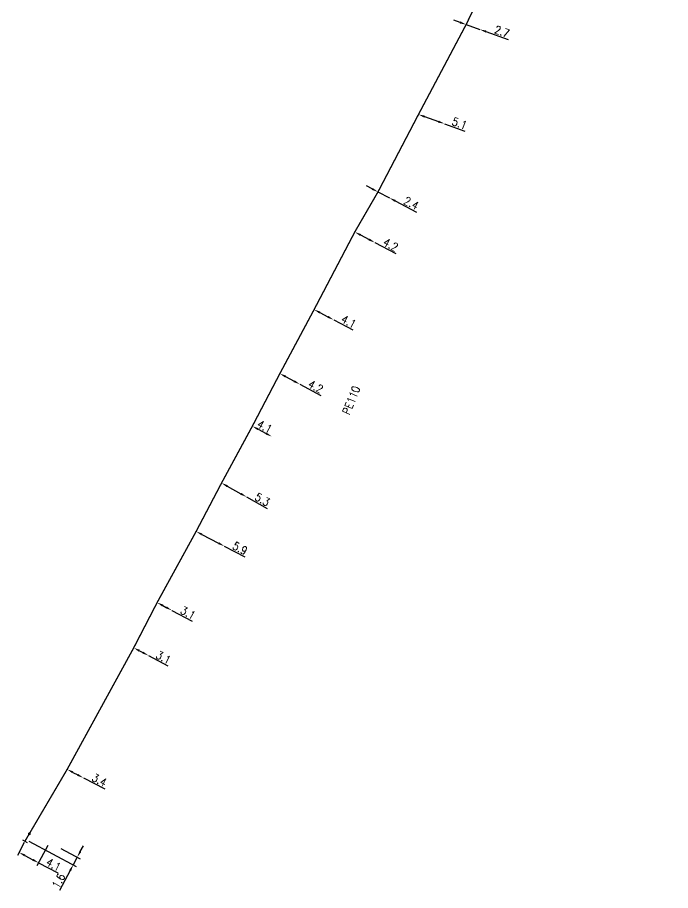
# Model space of a CAD drawing. Header units: millimetres. Extents: x 108995 to 110001, y 128245 to 129001.
# Drawn here: x 109773.9 to 109894.7, y 128253.2 to 128414.8 of the extents above; entities that cross this region are included whole.
import ezdxf
from ezdxf.enums import TextEntityAlignment as Align

# ---------------------------------------------------------------- set-up
doc = ezdxf.new("R2010")
doc.units = ezdxf.units.MM
doc.header["$PDMODE"] = 34
doc.linetypes.add('L_100_PE', pattern=[14, 10, -1.5, 1, -1.5])
doc.layers.get('0').update_dxf_attribs({"linetype": 'CONTINUOUS'})
doc.layers.get('Defpoints').update_dxf_attribs({"linetype": 'CONTINUOUS'})
for name, color, linetype in [('L_140', 3, 'CONTINUOUS'), ('L_300', 7, 'CONTINUOUS'), ('L_340', 7, 'CONTINUOUS')]:
    doc.layers.add(name, color=color, linetype=linetype)
doc.styles.add('G_ROMANS', font='ROMANS.SHX', dxfattribs={"width": 0.75})
doc.styles.get("Standard").update_dxf_attribs({"font": 'romans.shx', "width": 0.85})
doc.dimstyles.get("Standard").update_dxf_attribs({"dimtxt": 1.5, "dimasz": 1.2, "dimexe": 0.625, "dimexo": 0.625, "dimgap": 0.25, "dimtad": 1, "dimdec": 1, "dimzin": 0, "dimdsep": 46, "dimtxsty": 'Standard', "dimcen": -0.5, "dimadec": 0, "dimazin": 0, "dimtfac": 1, "dimtdec": 1, "dimtmove": 0, "dimatfit": 3, "dimfxl": 1, "dimtolj": 1, "dimtzin": 0, "dimarcsym": 0})

# ---------------------------------------------------------------- blocks, each defined once
blk = doc.blocks.new('*D372')
at = {"layer": 'Defpoints', "color": 0, "linetype": 'Continuous', "transparency": 16777216}
for p in [(109856.9, 128413.48), (109859.45, 128412.58), (109859.45, 128412.58)]:
    blk.add_point(p, dxfattribs=at)
at = {"layer": 'L_140', "color": 0, "linetype": 'Continuous', "lineweight": -2, "transparency": 16777216}
for p, q in [((109855.77, 128413.88), (109854.64, 128414.28)), ((109856.9, 128413.48), (109859.45, 128412.58)), ((109860.58, 128412.18), (109864.71, 128410.73))]:
    blk.add_line(p, q, dxfattribs=at)
at = {"layer": 'L_140', "color": 0, "linetype": 'Continuous', "transparency": 16777216}
for points in [[(109855.84, 128414.07), (109855.71, 128413.69), (109856.9, 128413.48)], [(109860.65, 128412.37), (109860.52, 128411.99), (109859.45, 128412.58)]]:
    blk.add_solid(points, dxfattribs=at)
at = {"layer": 'L_140', "color": 0, "linetype": 'Continuous', "transparency": 16777216, "insert": (109863.54, 128412.2), "char_height": 1.5, "attachment_point": 5, "rotation": 340.5891}
blk.add_mtext('\\A1;2.7', dxfattribs=at)
blk = doc.blocks.new('*D373')
at = {"layer": 'Defpoints', "color": 0, "linetype": 'Continuous', "transparency": 16777216}
for p in [(109848.08, 128396.84), (109852.89, 128395.13), (109852.89, 128395.13)]:
    blk.add_point(p, dxfattribs=at)
at = {"layer": 'L_140', "color": 0, "linetype": 'Continuous', "lineweight": -2, "transparency": 16777216}
for p, q in [((109849.21, 128396.44), (109851.76, 128395.53)), ((109852.89, 128395.13), (109856.66, 128393.78))]:
    blk.add_line(p, q, dxfattribs=at)
at = {"layer": 'L_140', "color": 0, "linetype": 'Continuous', "transparency": 16777216}
for points in [[(109849.28, 128396.62), (109849.15, 128396.25), (109848.08, 128396.84)], [(109851.82, 128395.72), (109851.69, 128395.34), (109852.89, 128395.13)]]:
    blk.add_solid(points, dxfattribs=at)
at = {"layer": 'L_140', "color": 0, "linetype": 'Continuous', "transparency": 16777216, "insert": (109855.68, 128395.19), "char_height": 1.5, "attachment_point": 5, "rotation": 340.3786}
blk.add_mtext('\\A1;5.1', dxfattribs=at)
blk = doc.blocks.new('*D374')
at = {"layer": 'Defpoints', "color": 0, "linetype": 'Continuous', "transparency": 16777216}
for p in [(109840.59, 128382.51), (109842.72, 128381.4), (109842.72, 128381.4)]:
    blk.add_point(p, dxfattribs=at)
at = {"layer": 'L_140', "color": 0, "linetype": 'Continuous', "lineweight": -2, "transparency": 16777216}
for p, q in [((109839.53, 128383.07), (109838.46, 128383.62)), ((109840.59, 128382.51), (109842.72, 128381.4)), ((109843.78, 128380.84), (109847.71, 128378.79))]:
    blk.add_line(p, q, dxfattribs=at)
at = {"layer": 'L_140', "color": 0, "linetype": 'Continuous', "transparency": 16777216}
for points in [[(109839.62, 128383.24), (109839.43, 128382.89), (109840.59, 128382.51)], [(109843.87, 128381.02), (109843.69, 128380.66), (109842.72, 128381.4)]]:
    blk.add_solid(points, dxfattribs=at)
at = {"layer": 'L_140', "color": 0, "linetype": 'Continuous', "transparency": 16777216, "insert": (109846.74, 128380.42), "char_height": 1.5, "attachment_point": 5, "rotation": 332.3841}
blk.add_mtext('\\A1;2.4', dxfattribs=at)
blk = doc.blocks.new('*D375')
at = {"layer": 'Defpoints', "color": 0, "linetype": 'Continuous', "transparency": 16777216}
for p in [(109836.3, 128375.1), (109840.01, 128373.14), (109840.01, 128373.14)]:
    blk.add_point(p, dxfattribs=at)
at = {"layer": 'L_140', "color": 0, "linetype": 'Continuous', "lineweight": -2, "transparency": 16777216}
for p, q in [((109837.36, 128374.54), (109838.95, 128373.7)), ((109840.01, 128373.14), (109843.88, 128371.1))]:
    blk.add_line(p, q, dxfattribs=at)
at = {"layer": 'L_140', "color": 0, "linetype": 'Continuous', "transparency": 16777216}
for points in [[(109837.45, 128374.71), (109837.26, 128374.36), (109836.3, 128375.1)], [(109839.04, 128373.88), (109838.86, 128373.52), (109840.01, 128373.14)]]:
    blk.add_solid(points, dxfattribs=at)
at = {"layer": 'L_140', "color": 0, "linetype": 'Continuous', "transparency": 16777216, "insert": (109842.94, 128372.73), "char_height": 1.5, "attachment_point": 5, "rotation": 332.2306}
blk.add_mtext('\\A1;4.2', dxfattribs=at)
blk = doc.blocks.new('*D376')
at = {"layer": 'Defpoints', "color": 0, "linetype": 'Continuous', "transparency": 16777216}
for p in [(109828.77, 128360.74), (109832.4, 128358.82), (109832.4, 128358.82)]:
    blk.add_point(p, dxfattribs=at)
at = {"layer": 'L_140', "color": 0, "linetype": 'Continuous', "lineweight": -2, "transparency": 16777216}
for p, q in [((109829.83, 128360.18), (109831.33, 128359.38)), ((109832.4, 128358.82), (109835.94, 128356.96))]:
    blk.add_line(p, q, dxfattribs=at)
at = {"layer": 'L_140', "color": 0, "linetype": 'Continuous', "transparency": 16777216}
for points in [[(109829.92, 128360.35), (109829.74, 128360), (109828.77, 128360.74)], [(109831.43, 128359.56), (109831.24, 128359.21), (109832.4, 128358.82)]]:
    blk.add_solid(points, dxfattribs=at)
at = {"layer": 'L_140', "color": 0, "linetype": 'Continuous', "transparency": 16777216, "insert": (109835.17, 128358.49), "char_height": 1.5, "attachment_point": 5, "rotation": 332.2121}
blk.add_mtext('\\A1;4.1', dxfattribs=at)
blk = doc.blocks.new('*D377')
at = {"layer": 'Defpoints', "color": 0, "linetype": 'Continuous', "transparency": 16777216}
for p in [(109822.43, 128348.89), (109826.13, 128346.91), (109826.13, 128346.91)]:
    blk.add_point(p, dxfattribs=at)
at = {"layer": 'L_140', "color": 0, "linetype": 'Continuous', "lineweight": -2, "transparency": 16777216}
for p, q in [((109823.49, 128348.32), (109825.08, 128347.47)), ((109826.13, 128346.91), (109829.99, 128344.84))]:
    blk.add_line(p, q, dxfattribs=at)
at = {"layer": 'L_140', "color": 0, "linetype": 'Continuous', "transparency": 16777216}
for points in [[(109823.58, 128348.5), (109823.39, 128348.15), (109822.43, 128348.89)], [(109825.17, 128347.65), (109824.98, 128347.3), (109826.13, 128346.91)]]:
    blk.add_solid(points, dxfattribs=at)
at = {"layer": 'L_140', "color": 0, "linetype": 'Continuous', "transparency": 16777216, "insert": (109829.06, 128346.47), "char_height": 1.5, "attachment_point": 5, "rotation": 331.842}
blk.add_mtext('\\A1;4.2', dxfattribs=at)
blk = doc.blocks.new('*D378')
at = {"layer": 'Defpoints', "color": 0, "linetype": 'Continuous', "transparency": 16777216}
for p in [(109817.34, 128339.16), (109820.95, 128337.22), (109820.95, 128337.22)]:
    blk.add_point(p, dxfattribs=at)
at = {"layer": 'L_140', "color": 0, "linetype": 'Continuous', "lineweight": -2, "transparency": 16777216}
blk.add_line((109818.39, 128338.59), (109819.89, 128337.79), dxfattribs=at)
at = {"layer": 'L_140', "color": 0, "linetype": 'Continuous', "transparency": 16777216}
for points in [[(109818.49, 128338.77), (109818.3, 128338.41), (109817.34, 128339.16)], [(109819.99, 128337.96), (109819.8, 128337.61), (109820.95, 128337.22)]]:
    blk.add_solid(points, dxfattribs=at)
at = {"layer": 'L_140', "color": 0, "linetype": 'Continuous', "transparency": 16777216, "insert": (109819.61, 128339.07), "char_height": 1.5, "attachment_point": 5, "rotation": 331.8435}
blk.add_mtext('\\A1;4.1', dxfattribs=at)
blk = doc.blocks.new('*D379')
at = {"layer": 'Defpoints', "color": 0, "linetype": 'Continuous', "transparency": 16777216}
for p in [(109811.64, 128328.64), (109816.27, 128326.06), (109816.27, 128326.06)]:
    blk.add_point(p, dxfattribs=at)
at = {"layer": 'L_140', "color": 0, "linetype": 'Continuous', "lineweight": -2, "transparency": 16777216}
for p, q in [((109812.69, 128328.06), (109815.22, 128326.65)), ((109816.27, 128326.06), (109820.09, 128323.94))]:
    blk.add_line(p, q, dxfattribs=at)
at = {"layer": 'L_140', "color": 0, "linetype": 'Continuous', "transparency": 16777216}
for points in [[(109812.78, 128328.23), (109812.59, 128327.88), (109811.64, 128328.64)], [(109815.32, 128326.82), (109815.12, 128326.47), (109816.27, 128326.06)]]:
    blk.add_solid(points, dxfattribs=at)
at = {"layer": 'L_140', "color": 0, "linetype": 'Continuous', "transparency": 16777216, "insert": (109819.19, 128325.58), "char_height": 1.5, "attachment_point": 5, "rotation": 330.9087}
blk.add_mtext('\\A1;5.3', dxfattribs=at)
blk = doc.blocks.new('*D380')
at = {"layer": 'Defpoints', "color": 0, "linetype": 'Continuous', "transparency": 16777216}
for p in [(109806.93, 128319.67), (109812.15, 128316.94), (109812.15, 128316.94)]:
    blk.add_point(p, dxfattribs=at)
at = {"layer": 'L_140', "color": 0, "linetype": 'Continuous', "lineweight": -2, "transparency": 16777216}
for p, q in [((109807.99, 128319.12), (109811.09, 128317.5)), ((109812.15, 128316.94), (109815.97, 128314.94))]:
    blk.add_line(p, q, dxfattribs=at)
at = {"layer": 'L_140', "color": 0, "linetype": 'Continuous', "transparency": 16777216}
for points in [[(109808.08, 128319.3), (109807.9, 128318.94), (109806.93, 128319.67)], [(109811.18, 128317.67), (109811, 128317.32), (109812.15, 128316.94)]]:
    blk.add_solid(points, dxfattribs=at)
at = {"layer": 'L_140', "color": 0, "linetype": 'Continuous', "transparency": 16777216, "insert": (109815.06, 128316.55), "char_height": 1.5, "attachment_point": 5, "rotation": 332.3946}
blk.add_mtext('\\A1;5.9', dxfattribs=at)
blk = doc.blocks.new('*D381')
at = {"layer": 'Defpoints', "color": 0, "linetype": 'Continuous', "transparency": 16777216}
for p in [(109799.71, 128306.5), (109802.45, 128305.05), (109802.45, 128305.05)]:
    blk.add_point(p, dxfattribs=at)
at = {"layer": 'L_140', "color": 0, "linetype": 'Continuous', "lineweight": -2, "transparency": 16777216}
for p, q in [((109800.77, 128305.94), (109801.39, 128305.61)), ((109802.45, 128305.05), (109806.19, 128303.08))]:
    blk.add_line(p, q, dxfattribs=at)
at = {"layer": 'L_140', "color": 0, "linetype": 'Continuous', "transparency": 16777216}
for points in [[(109800.86, 128306.12), (109800.68, 128305.76), (109799.71, 128306.5)], [(109801.48, 128305.79), (109801.3, 128305.44), (109802.45, 128305.05)]]:
    blk.add_solid(points, dxfattribs=at)
at = {"layer": 'L_140', "color": 0, "linetype": 'Continuous', "transparency": 16777216, "insert": (109805.42, 128304.61), "char_height": 1.5, "attachment_point": 5, "rotation": 332.1511}
blk.add_mtext('\\A1;3.1', dxfattribs=at)
blk = doc.blocks.new('*D382')
at = {"layer": 'Defpoints', "color": 0, "linetype": 'Continuous', "transparency": 16777216}
for p in [(109795.38, 128298.13), (109798.12, 128296.69), (109798.12, 128296.69)]:
    blk.add_point(p, dxfattribs=at)
at = {"layer": 'L_140', "color": 0, "linetype": 'Continuous', "lineweight": -2, "transparency": 16777216}
for p, q in [((109796.44, 128297.57), (109797.06, 128297.25)), ((109798.12, 128296.69), (109801.67, 128294.81))]:
    blk.add_line(p, q, dxfattribs=at)
at = {"layer": 'L_140', "color": 0, "linetype": 'Continuous', "transparency": 16777216}
for points in [[(109796.54, 128297.75), (109796.35, 128297.4), (109795.38, 128298.13)], [(109797.16, 128297.42), (109796.97, 128297.07), (109798.12, 128296.69)]]:
    blk.add_solid(points, dxfattribs=at)
at = {"layer": 'L_140', "color": 0, "linetype": 'Continuous', "transparency": 16777216, "insert": (109800.89, 128296.35), "char_height": 1.5, "attachment_point": 5, "rotation": 332.1516}
blk.add_mtext('\\A1;3.1', dxfattribs=at)
blk = doc.blocks.new('*D383')
at = {"layer": 'Defpoints', "color": 0, "linetype": 'Continuous', "transparency": 16777216}
for p in [(109783.06, 128275.63), (109786.07, 128274.06), (109786.07, 128274.06)]:
    blk.add_point(p, dxfattribs=at)
at = {"layer": 'L_140', "color": 0, "linetype": 'Continuous', "lineweight": -2, "transparency": 16777216}
for p, q in [((109784.12, 128275.07), (109785.01, 128274.61)), ((109786.07, 128274.06), (109790.01, 128272.02))]:
    blk.add_line(p, q, dxfattribs=at)
at = {"layer": 'L_140', "color": 0, "linetype": 'Continuous', "transparency": 16777216}
for points in [[(109784.21, 128275.25), (109784.03, 128274.9), (109783.06, 128275.63)], [(109785.1, 128274.79), (109784.92, 128274.44), (109786.07, 128274.06)]]:
    blk.add_solid(points, dxfattribs=at)
at = {"layer": 'L_140', "color": 0, "linetype": 'Continuous', "transparency": 16777216, "insert": (109789.03, 128273.65), "char_height": 1.5, "attachment_point": 5, "rotation": 332.5868}
blk.add_mtext('\\A1;3.4', dxfattribs=at)
blk = doc.blocks.new('L_340_07')
at = {"color": 0, "linetype": 'Continuous', "const_width": 0.25, "flags": 128}
blk.add_lwpolyline([(0, 0), (0.35, 0)], dxfattribs=at)
at = {"color": 0, "linetype": 'Continuous', "flags": 128}
blk.add_lwpolyline([(0.35, -0.5), (0.35, 0.5)], dxfattribs=at)
at = {"color": 0, "linetype": 'Continuous', "width": 0.75, "flags": 3}
for tag, p in [('DEF_LEG', (0.72, -3.47)), ('DEF_COUP', (0.72, -5.97)), ('DEF_TYPE', (0.72, -8.47))]:
    blk.add_attdef(tag, text='', height=1.2, dxfattribs=at).set_placement(p, align=Align.MIDDLE)
blk = doc.blocks.new('*D384')
at = {"layer": 'Defpoints', "color": 0, "linetype": 'Continuous', "transparency": 16777216}
for p in [(109775.42, 128262.63), (109781.34, 128261.29), (109784.18, 128257.97)]:
    blk.add_point(p, dxfattribs=at)
at = {"layer": 'L_340', "color": 0, "linetype": 'Continuous', "lineweight": -2, "transparency": 16777216}
for p, q in [((109775.97, 128262.34), (109784.73, 128257.67)), ((109785.5, 128260.44), (109786.06, 128261.5)), ((109781.89, 128261), (109785.49, 128259.08)), ((109784.93, 128259.38), (109784.18, 128257.97)), ((109783.62, 128256.91), (109781.65, 128253.21))]:
    blk.add_line(p, q, dxfattribs=at)
at = {"layer": 'L_340', "color": 0, "linetype": 'Continuous', "transparency": 16777216}
for points in [[(109785.32, 128260.53), (109785.67, 128260.34), (109784.93, 128259.38)], [(109783.44, 128257), (109783.8, 128256.81), (109784.18, 128257.97)]]:
    blk.add_solid(points, dxfattribs=at)
at = {"layer": 'L_340', "linetype": 'Continuous', "transparency": 16777216, "insert": (109781.47, 128255), "char_height": 1.5, "attachment_point": 5, "rotation": 61.9758}
blk.add_mtext('\\A1;1.6', dxfattribs=at)
blk = doc.blocks.new('*D385')
at = {"layer": 'Defpoints', "color": 0, "linetype": 'Continuous', "transparency": 16777216}
for p in [(109775.42, 128262.63), (109779.79, 128262.12), (109774.16, 128260.27)]:
    blk.add_point(p, dxfattribs=at)
at = {"layer": 'L_340', "color": 0, "linetype": 'Continuous', "lineweight": -2, "transparency": 16777216}
for p, q in [((109775.12, 128262.08), (109773.86, 128259.72)), ((109779.49, 128261.57), (109777.48, 128257.79)), ((109775.22, 128259.7), (109776.72, 128258.9)), ((109777.78, 128258.34), (109781.31, 128256.46))]:
    blk.add_line(p, q, dxfattribs=at)
at = {"layer": 'L_340', "color": 0, "linetype": 'Continuous', "transparency": 16777216}
for points in [[(109775.31, 128259.88), (109775.12, 128259.53), (109774.16, 128260.27)], [(109776.81, 128259.08), (109776.62, 128258.73), (109777.78, 128258.34)]]:
    blk.add_solid(points, dxfattribs=at)
at = {"layer": 'L_340', "linetype": 'Continuous', "transparency": 16777216, "insert": (109780.55, 128258), "char_height": 1.5, "attachment_point": 5, "rotation": 331.9763}
blk.add_mtext('\\A1;4.1', dxfattribs=at)
blk = doc.blocks.new('L_300_12')
at = {"color": 0, "linetype": 'Continuous', "const_width": 0.248, "flags": 128}
blk.add_lwpolyline([(-0.13, 0, 1), (0.13, 0, 1)], format="xyb", close=True, dxfattribs=at)
at = {"linetype": 'Continuous', "style": 'G_ROMANS', "width": 0.75}
blk.add_attdef('P', text='', height=1, dxfattribs=at).set_placement((0, 1.33), align=Align.MIDDLE_CENTER)
at = {"color": 0, "linetype": 'Continuous', "width": 0.75, "flags": 3}
for tag, p in [('DEF_LEG', (0, -5)), ('DEF_COUP', (0, -7.5)), ('DEF_TYPE', (0, -10))]:
    blk.add_attdef(tag, text='', height=1.2, dxfattribs=at).set_placement(p, align=Align.MIDDLE)

msp = doc.modelspace()

# ---------------------------------------------------------------- linework, layer by layer
at = {"layer": 'L_140', "linetype": 'L_100_PE', "ltscale": 0.5, "const_width": 0.25, "flags": 128}
msp.add_lwpolyline([(109775.42, 128262.63), (109783.06, 128275.63), (109795.38, 128298.13), (109799.71, 128306.5), (109806.93, 128319.67), (109811.64, 128328.64), (109817.34, 128339.16), (109822.43, 128348.89), (109828.77, 128360.74), (109836.3, 128375.1), (109840.59, 128382.51), (109848.08, 128396.84), (109856.9, 128413.48), (109859.84, 128419.54), (109868.72, 128435.49), (109871, 128439.77), (109872.43, 128442.17), (109872.43, 128442.17), (109872.43, 128442.17), (109873.77, 128443.92), (109876.03, 128444.6), (109878.49, 128444.37), (109881.16, 128443.01), (109889.23, 128438.07), (109893.7, 128435.96), (109894.61, 128435.54)], dxfattribs=at)

# ---------------------------------------------------------------- block references
at = {"layer": 'L_300', "rotation": 59.65832749773224}
msp.add_blockref('L_300_12', (109776.06, 128263.7), dxfattribs=at)
at = {"layer": 'L_340', "rotation": 238.8362348736818}
msp.add_blockref('L_340_07', (109775.42, 128262.63), dxfattribs=at)

# ---------------------------------------------------------------- texts
at = {"layer": 'L_140', "linetype": 'Continuous', "width": 0.85}
msp.add_text('PE110', height=1.5, rotation=68.0212, dxfattribs=at).set_placement((109835.63, 128343.95), align=Align.MIDDLE_CENTER)

# ---------------------------------------------------------------- dimensions: what is measured, and where the dimension line sits
at = {"layer": 'L_140', "linetype": 'Continuous'}
for base, p1, p2, angle, picture, middle in [((109859.45, 128412.58), (109856.9, 128413.48), (109859.45, 128412.58), 340.5891, '*D372', (109863.21, 128411.26)), ((109852.89, 128395.13), (109848.08, 128396.84), (109852.89, 128395.13), 340.3786, '*D373', (109855.34, 128394.25)), ((109842.72, 128381.4), (109840.59, 128382.51), (109842.72, 128381.4), 332.3841, '*D374', (109846.27, 128379.54)), ((109840.01, 128373.14), (109836.3, 128375.1), (109840.01, 128373.14), 332.2306, '*D375', (109842.48, 128371.84)), ((109832.4, 128358.82), (109828.77, 128360.74), (109832.4, 128358.82), 332.2121, '*D376', (109834.7, 128357.61)), ((109826.13, 128346.91), (109822.43, 128348.89), (109826.13, 128346.91), 331.842, '*D377', (109828.59, 128345.59)), ((109816.27, 128326.06), (109811.64, 128328.64), (109816.27, 128326.06), 330.9087, '*D379', (109818.7, 128324.71)), ((109812.15, 128316.94), (109806.93, 128319.67), (109812.15, 128316.94), 332.3946, '*D380', (109814.6, 128315.66)), ((109802.45, 128305.05), (109799.71, 128306.5), (109802.45, 128305.05), 332.1511, '*D381', (109804.95, 128303.73)), ((109798.12, 128296.69), (109795.38, 128298.13), (109798.12, 128296.69), 332.1516, '*D382', (109800.43, 128295.47)), ((109786.07, 128274.06), (109783.06, 128275.63), (109786.07, 128274.06), 332.5868, '*D383', (109788.57, 128272.76))]:
    dim = msp.add_linear_dim(base=base, p1=p1, p2=p2, angle=angle, dimstyle='Standard', dxfattribs=at)
    dim.commit()
    dim.dimension.update_dxf_attribs({"geometry": picture, "text_midpoint": middle, "dimtype": 161})
dim = msp.add_aligned_dim(p1=(109817.34, 128339.16), p2=(109820.95, 128337.22), distance=0, dimstyle='Standard', dxfattribs=at)
dim.commit()
dim.dimension.update_dxf_attribs({"geometry": '*D378', "text_midpoint": (109819.61, 128339.07)})
at = {"layer": 'L_340', "linetype": 'Continuous'}
for base, p1, angle, picture, middle in [((109774.16, 128260.27), (109779.79, 128262.12), 151.9763, '*D385', (109780.08, 128257.12)), ((109784.18, 128257.97), (109781.34, 128261.29), 241.9758, '*D384', (109782.35, 128254.53))]:
    dim = msp.add_linear_dim(base=base, p1=p1, p2=(109775.42, 128262.63), angle=angle, dimstyle='Standard', override={"dimclrt": 256}, dxfattribs=at)
    dim.commit()
    dim.dimension.update_dxf_attribs({"geometry": picture, "text_midpoint": middle, "dimtype": 160})

doc.saveas('drawing.dxf')
